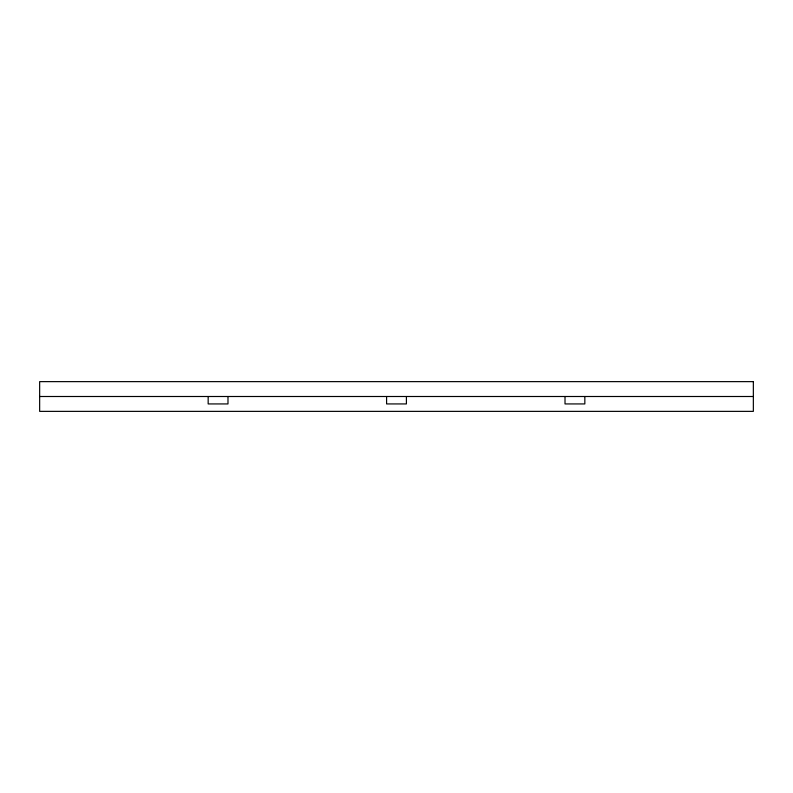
<?xml version="1.0" encoding="UTF-8"?>
<svg xmlns="http://www.w3.org/2000/svg" width="793" height="793" viewBox="0 0 793 793"><rect width="100%" height="100%" fill="white"/><g stroke="black" fill="none" stroke-linecap="round" stroke-linejoin="round"><path stroke-width="1.19" d="M39.65 396.5L753.35 396.5M584.837 396.5L584.837 403.934L565.012 403.934L565.012 396.5M406.412 396.5L406.412 403.934L386.587 403.934L386.587 396.5M227.987 396.5L227.987 403.934L208.162 403.934L208.162 396.5M753.35 381.631L39.65 381.631L39.65 411.369L753.35 411.369L753.35 381.631"/></g></svg>
